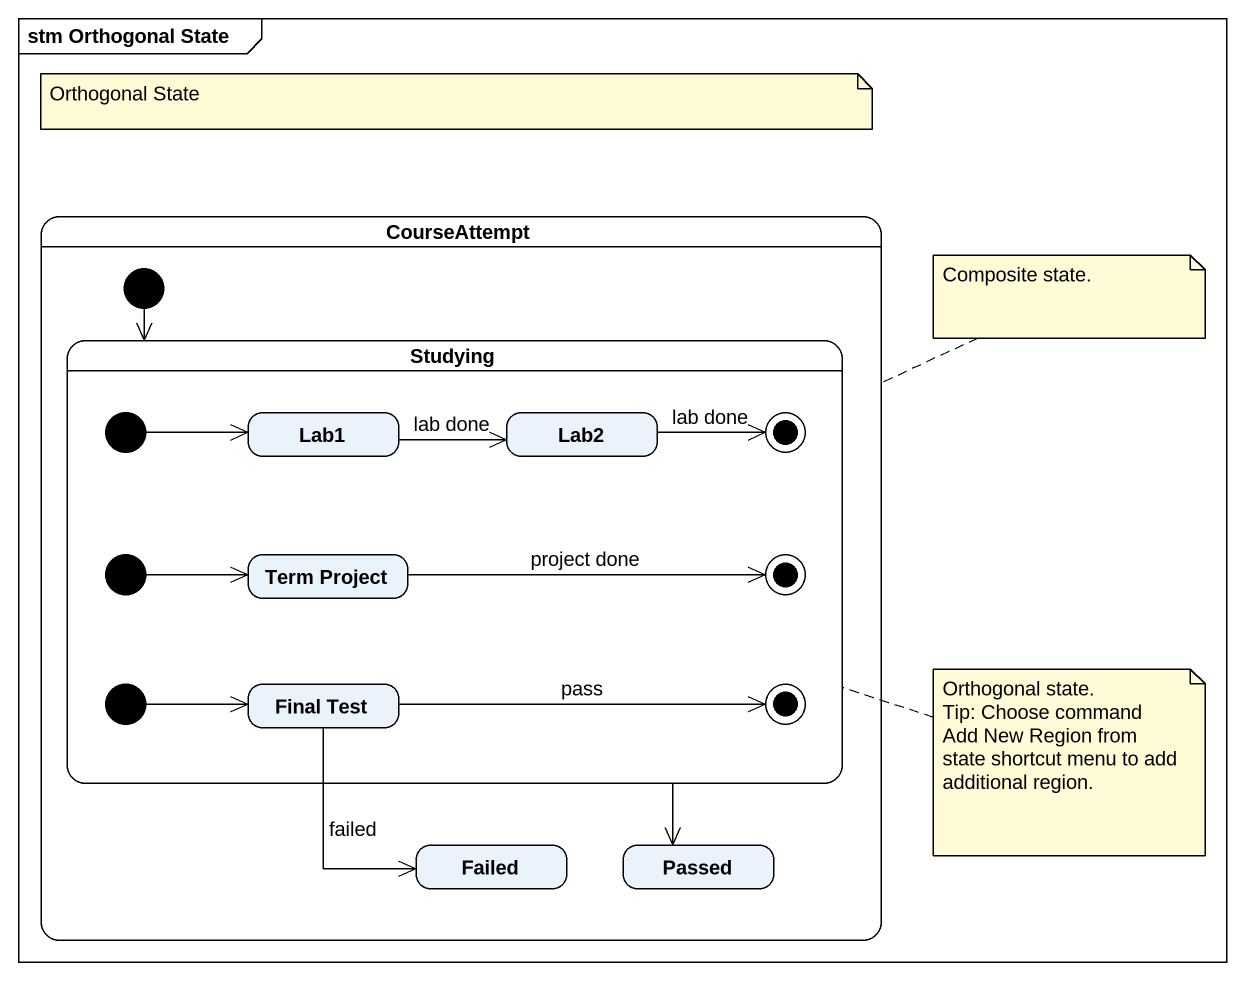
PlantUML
@startuml
mainframe stm Orthogonal State
hide empty description
state CourseAttempt {
  state Studying {
    state initial2 <<start>>
    state Lab1
    state Lab2
    state final1 <<end>>
    state initial3 <<start>>
    state "Term Project" as Term_Project
    state final2 <<end>>
    state initial4 <<start>>
    state "Final Test" as Final_Test
    state final3 <<end>>
  }
  state Failed
  state Passed
  [*] --> Studying
}
Studying --> Passed
initial2 -right-> Lab1
Lab1 -right-> Lab2 : lab done
Lab2 -right-> final1 : lab done
initial3 -right-> Term_Project
Term_Project -right-> final2 : project done
initial4 -right-> Final_Test
Final_Test -right-> final3 : pass
Final_Test --> Failed : failed
note as N1
  Orthogonal State
end note
note right of CourseAttempt : Composite state.
note right of Studying
  Orthogonal state.
  Tip: Choose command Add New Region from state shortcut menu to add additional region.
end note
@enduml
